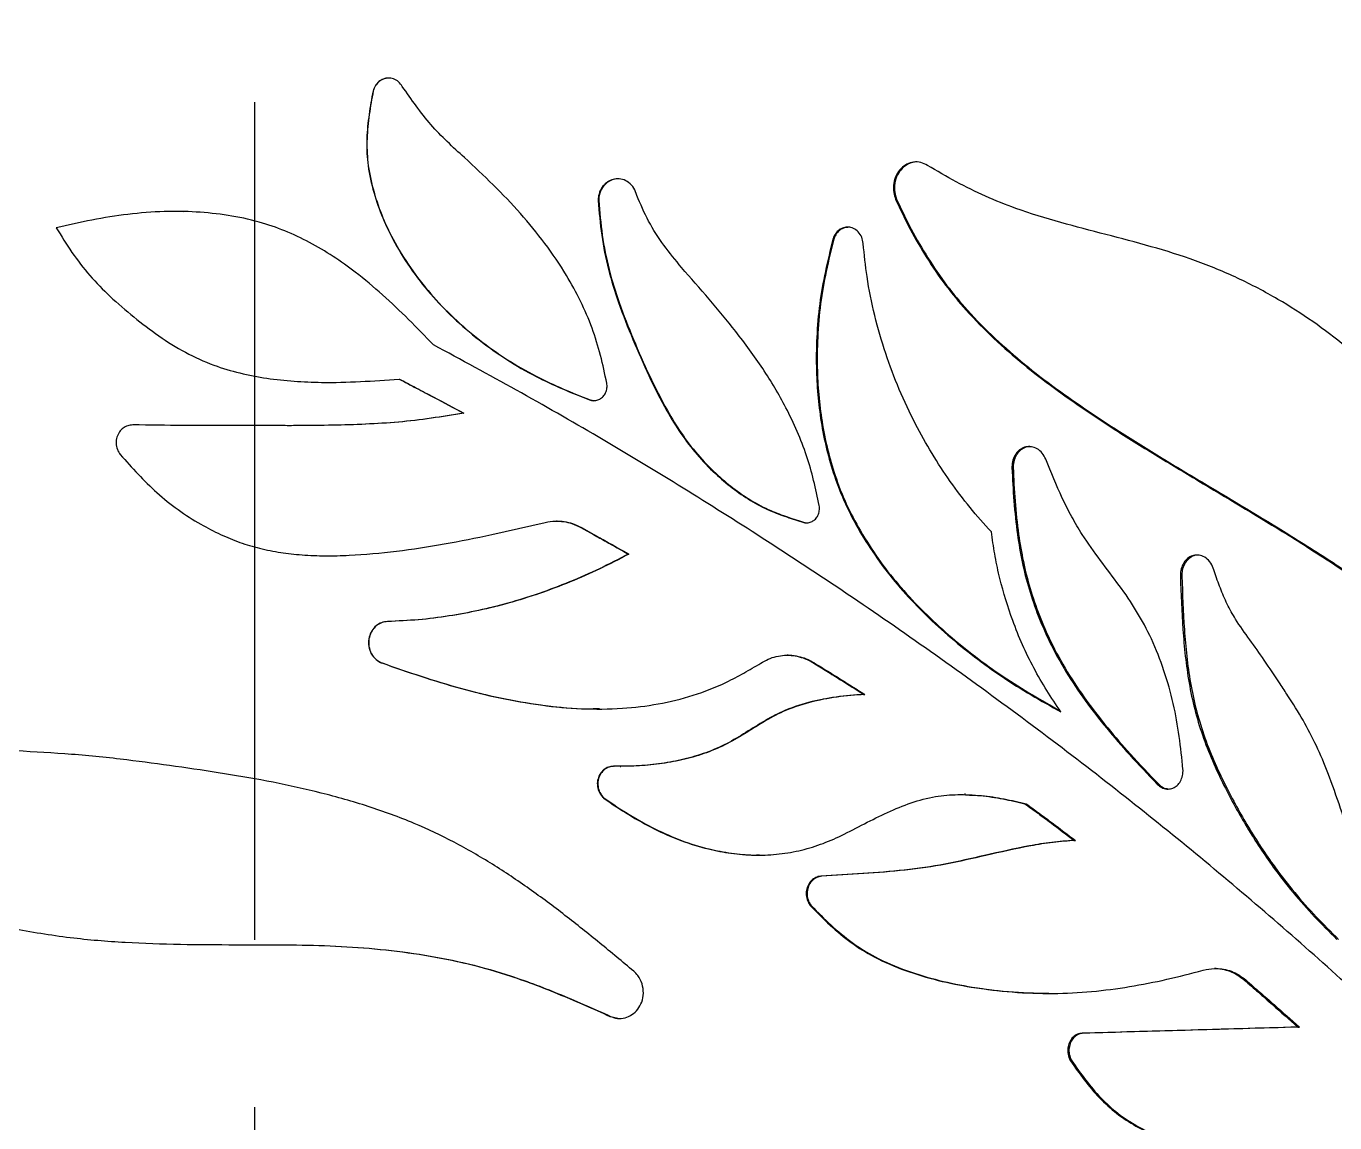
# Model space of a CAD drawing. Header units: millimetres. Extents: x 8 to 867, y 8 to 585.
# Drawn here: x 113.89 to 133.74, y 236.97 to 253.6 of the extents above; entities that cross this region are included whole.
import ezdxf

# ---------------------------------------------------------------- set-up
doc = ezdxf.new("R2010")
doc.units = ezdxf.units.MM
doc.linetypes.add('CENTERX2', pattern=[20.32, 12.7, -2.54, 2.54, -2.54])
doc.layers.add('CENTERLINE', color=4, linetype='CENTERX2')
doc.layers.add('OUTLINE', color=7, linetype='Continuous', lineweight=25)

msp = doc.modelspace()

# ---------------------------------------------------------------- linework, layer by layer
at = {"layer": 'CENTERLINE'}
msp.add_line((117.35918, 158.46862), (117.35918, 432.05254), dxfattribs=at)
at = {"layer": 'OUTLINE'}
for p, q in [((119.15037, 252.62169), (119.15321, 252.62169)), ((122.56367, 250.95767), (122.57192, 250.95767)), ((127.07405, 250.97561), (127.08947, 250.97561)), ((116.27868, 250.78594), (115.98402, 250.78992)), ((126.12415, 250.36935), (126.13806, 250.36935)), ((122.43375, 247.93415), (122.44179, 247.93415)), ((122.44179, 247.93415), (122.50302, 247.92335)), ((120.5216, 247.73442), (120.5266, 247.73442)), ((116.15063, 247.54844), (115.5054, 247.55573)), ((117.8465, 247.54393), (117.84742, 247.54393)), ((128.83953, 246.90775), (128.85769, 246.90775)), ((120.95072, 245.89283), (121.76027, 246.07744)), ((121.93974, 246.09737), (121.93149, 246.09737)), ((122.30367, 245.99946), (122.49438, 245.89283)), ((122.31149, 245.99946), (122.49655, 245.89615)), ((125.68433, 246.07478), (125.69749, 246.07478)), ((125.69749, 246.07478), (125.74957, 246.07228)), ((128.53169, 245.89283), (128.52654, 245.93229)), ((118.42752, 245.5711), (118.46018, 245.57179)), ((123.02114, 245.59643), (123.03008, 245.59643)), ((119.28495, 243.94581), (119.28798, 243.94581)), ((125.44629, 244.0631), (125.43134, 244.0631)), ((126.59239, 243.46893), (126.6069, 243.46893)), ((122.7978, 242.379), (122.80633, 242.379)), ((122.8993, 242.37852), (122.90824, 242.37852)), ((128.13533, 241.95701), (128.1173, 241.95701)), ((122.6557, 241.89024), (122.664, 241.89024)), ((129.03653, 241.81098), (129.05482, 241.81098)), ((129.78248, 241.25487), (129.80191, 241.25487)), ((125.78476, 240.2632), (125.79791, 240.2632)), ((131.93344, 239.31346), (131.91059, 239.31346)), ((122.75136, 238.58751), (122.86265, 238.55773)), ((133.17301, 238.42533), (133.19761, 238.42533)), ((129.7259, 237.9143), (129.74511, 237.9143))]:
    msp.add_line(p, q, dxfattribs=at)
for points, knots in [([(119.59326, 252.68841), (119.57597, 252.71258), (119.54134, 252.761), (119.4642, 252.80501), (119.38207, 252.81852), (119.30447, 252.80317), (119.23716, 252.76366), (119.18091, 252.70239), (119.1609, 252.64952), (119.15037, 252.62169)], [0, 0, 0, 0, 0.15292233, 0.30634566, 0.446997, 0.57775158, 0.70897544, 0.84682284, 1, 1, 1, 1]), ([(119.38846, 252.81293), (119.38678, 252.81322), (119.36021, 252.81773), (119.30728, 252.80127), (119.24001, 252.76406), (119.1837, 252.70208), (119.16371, 252.64936), (119.15321, 252.62169)], [0, 0, 0, 0, 0.0157363, 0.24894689, 0.48298682, 0.72863477, 1, 1, 1, 1]), ([(122.69548, 248.18737), (122.66533, 248.32845), (122.60508, 248.61036), (122.47917, 249.02955), (122.30131, 249.43391), (122.06567, 249.86635), (121.76285, 250.31304), (121.38769, 250.76929), (120.97591, 251.19935), (120.59705, 251.55391), (120.27294, 251.84801), (120.02224, 252.10517), (119.80088, 252.39069), (119.66249, 252.58914), (119.59326, 252.68841)], [0, 0, 0, 0, 0.07764775, 0.15516517, 0.23511403, 0.31509707, 0.42032201, 0.52561191, 0.63351119, 0.74145911, 0.80558599, 0.86963746, 0.93478733, 1, 1, 1, 1]), ([(119.15037, 252.62169), (119.12895, 252.50168), (119.08612, 252.26166), (119.04823, 251.8981), (119.06062, 251.51723), (119.1407, 251.12905), (119.27175, 250.7392), (119.45895, 250.33822), (119.70619, 249.93396), (120.01652, 249.53598), (120.3682, 249.16948), (120.75612, 248.8369), (121.17577, 248.54058), (121.59974, 248.29398), (122.02299, 248.09828), (122.2968, 247.98888), (122.43375, 247.93415)], [0, 0, 0, 0, 0.05830311, 0.11660233, 0.17450685, 0.23978508, 0.30539248, 0.37083083, 0.45102618, 0.53151589, 0.61181005, 0.69373596, 0.7758556, 0.85780195, 0.92887248, 1, 1, 1, 1]), ([(119.15321, 252.62169), (119.13176, 252.50168), (119.08887, 252.26166), (119.05091, 251.8981), (119.06331, 251.51742), (119.14339, 251.12967), (119.27432, 250.74045), (119.46136, 250.33997), (119.70845, 249.93609), (120.01867, 249.5384), (120.3702, 249.17212), (120.75796, 248.83968), (121.17745, 248.54343), (121.60226, 248.29613), (122.02763, 248.09941), (122.3037, 247.98925), (122.44179, 247.93415)], [0, 0, 0, 0, 0.05826899, 0.11653303, 0.17440253, 0.23954016, 0.30500619, 0.37030368, 0.45040159, 0.53079208, 0.61098886, 0.69283562, 0.77487532, 0.85674371, 0.92834283, 1, 1, 1, 1]), ([(127.55855, 251.49007), (127.5256, 251.50772), (127.45958, 251.5431), (127.34784, 251.54662), (127.24272, 251.514), (127.15191, 251.44553), (127.08131, 251.34566), (127.04075, 251.21912), (127.03755, 251.08879), (127.06308, 251.00964), (127.07405, 250.97561)], [0, 0, 0, 0, 0.12050526, 0.24146579, 0.3574182, 0.47639709, 0.6027401, 0.74057708, 0.88846333, 1, 1, 1, 1]), ([(127.36085, 251.53971), (127.3268, 251.53161), (127.25709, 251.51502), (127.16707, 251.44459), (127.09634, 251.34507), (127.05597, 251.21817), (127.05304, 251.08817), (127.07855, 251.00935), (127.08947, 250.97561)], [0, 0, 0, 0, 0.150690476, 0.308455424, 0.475885392, 0.658260612, 0.853725576, 1, 1, 1, 1]), ([(136.37505, 245.89283), (136.21183, 246.11991), (135.88537, 246.57406), (135.37607, 247.23795), (134.87766, 247.82463), (134.38623, 248.32537), (133.90942, 248.74585), (133.4059, 249.12776), (132.85858, 249.47807), (132.26624, 249.78947), (131.62381, 250.05586), (130.95277, 250.26303), (130.2672, 250.44086), (129.57882, 250.62061), (128.96625, 250.80469), (128.43705, 251.01632), (127.991, 251.23647), (127.70267, 251.40555), (127.55855, 251.49007)], [0, 0, 0, 0, 0.07682106, 0.15364121, 0.23038188, 0.28993432, 0.34962953, 0.40930585, 0.46883248, 0.53437222, 0.59990512, 0.66680564, 0.73374199, 0.79958161, 0.8653855, 0.91021311, 0.95512201, 1, 1, 1, 1]), ([(123.15079, 251.03468), (123.13843, 251.07245), (123.11365, 251.14814), (123.03368, 251.23427), (122.93665, 251.28261), (122.83726, 251.29142), (122.74525, 251.26638), (122.66537, 251.21228), (122.6031, 251.13182), (122.56936, 251.04237), (122.5653, 250.98195), (122.56367, 250.95767)], [0, 0, 0, 0, 0.12992556, 0.26037358, 0.37736262, 0.4847372, 0.58702383, 0.69063611, 0.80079924, 0.91996664, 1, 1, 1, 1]), ([(122.84297, 251.28509), (122.81339, 251.27931), (122.75307, 251.26752), (122.67382, 251.21185), (122.61135, 251.13186), (122.57761, 251.04224), (122.57355, 250.98188), (122.57192, 250.95767)], [0, 0, 0, 0, 0.194791, 0.39720893, 0.61221235, 0.84446043, 1, 1, 1, 1]), ([(122.56367, 250.95767), (122.57852, 250.78223), (122.60827, 250.43101), (122.71181, 249.91181), (122.87622, 249.38438), (123.08758, 248.84915), (123.32775, 248.3004), (123.56801, 247.8233), (123.81225, 247.42277), (124.05775, 247.10227), (124.3214, 246.82708), (124.59474, 246.59592), (124.87044, 246.40512), (125.14943, 246.25939), (125.42409, 246.15708), (125.59756, 246.10222), (125.68433, 246.07478)], [0, 0, 0, 0, 0.08551864, 0.17120481, 0.25664391, 0.35374744, 0.45088614, 0.54791714, 0.61339607, 0.67902618, 0.74441978, 0.79933633, 0.85436441, 0.90913695, 0.95454783, 1, 1, 1, 1]), ([(122.57192, 250.95767), (122.58681, 250.78223), (122.6166, 250.43099), (122.7203, 249.9118), (122.88486, 249.38469), (123.09632, 248.85009), (123.33645, 248.30223), (123.57674, 247.82542), (123.82118, 247.42462), (124.06732, 247.10345), (124.33166, 246.82776), (124.60571, 246.59627), (124.88206, 246.40526), (125.16165, 246.25943), (125.43682, 246.15708), (125.61057, 246.10222), (125.69749, 246.07478)], [0, 0, 0, 0, 0.085477471, 0.171122364, 0.256520274, 0.353438663, 0.450392727, 0.547239517, 0.612834114, 0.678579344, 0.74408747, 0.799085064, 0.854194445, 0.909048216, 0.954503539, 1, 1, 1, 1]), ([(125.91694, 246.33357), (125.88992, 246.46054), (125.83591, 246.71434), (125.7301, 247.09229), (125.5854, 247.45961), (125.42163, 247.80231), (125.24543, 248.11894), (124.99873, 248.50968), (124.66684, 248.95995), (124.24971, 249.46623), (123.87105, 249.88862), (123.55494, 250.27513), (123.31919, 250.63756), (123.20681, 250.90257), (123.15079, 251.03468)], [0, 0, 0, 0, 0.0702465, 0.14040923, 0.21209806, 0.28381441, 0.34629706, 0.4087858, 0.53497971, 0.65060324, 0.76625406, 0.84421809, 0.92234413, 1, 1, 1, 1]), ([(127.07405, 250.97561), (127.14597, 250.82393), (127.29004, 250.52012), (127.54336, 250.08541), (127.82563, 249.67164), (128.16487, 249.26071), (128.56273, 248.86103), (129.01155, 248.46968), (129.48086, 248.10819), (129.96281, 247.77075), (130.50195, 247.41783), (131.09523, 247.04879), (131.95875, 246.53535), (132.59383, 246.14997), (133.01758, 245.89283)], [0, 0, 0, 0, 0.06075572, 0.1216965, 0.18255254, 0.24319214, 0.31676035, 0.39050003, 0.46445987, 0.53849313, 0.61230799, 0.70910931, 0.8059038, 1, 1, 1, 1]), ([(127.08947, 250.97561), (127.16148, 250.82398), (127.30572, 250.52026), (127.55932, 250.08572), (127.84185, 249.67214), (128.1814, 249.26137), (128.57963, 248.86183), (129.02888, 248.47061), (129.49861, 248.10926), (129.98096, 247.77198), (130.52043, 247.41931), (131.11396, 247.05062), (131.97773, 246.53775), (132.61307, 246.15292), (133.03699, 245.89615)], [0, 0, 0, 0, 0.06074755, 0.12167979, 0.18252781, 0.24315895, 0.31674948, 0.39051155, 0.46449373, 0.53854901, 0.61238641, 0.70916791, 0.80594294, 1, 1, 1, 1]), ([(120.06692, 248.76855), (119.94159, 248.89802), (119.69091, 249.15694), (119.29988, 249.53018), (118.91901, 249.85139), (118.54727, 250.11571), (118.19082, 250.32652), (117.81648, 250.5032), (117.40304, 250.64516), (116.95191, 250.7403), (116.46984, 250.79057), (115.96204, 250.79737), (115.43298, 250.75495), (114.88648, 250.66711), (114.52711, 250.58577), (114.34746, 250.5451)], [0, 0, 0, 0, 0.084649705, 0.169301356, 0.253820717, 0.318423739, 0.383307387, 0.448052946, 0.512467414, 0.588111993, 0.664015473, 0.739784214, 0.826399621, 0.913216137, 1, 1, 1, 1]), ([(114.34746, 250.5451), (114.42445, 250.41928), (114.57854, 250.16744), (114.84905, 249.81633), (115.16649, 249.49221), (115.51929, 249.19003), (115.89638, 248.89985), (116.29981, 248.64808), (116.71387, 248.45925), (117.1308, 248.33618), (117.53916, 248.25782), (117.95298, 248.21375), (118.42673, 248.1943), (118.95855, 248.20814), (119.3502, 248.23704), (119.54609, 248.2515)], [0, 0, 0, 0, 0.07300132, 0.14611476, 0.21894939, 0.29730638, 0.37600827, 0.45428299, 0.53205424, 0.60018114, 0.66860338, 0.73720302, 0.80557295, 0.90275827, 1, 1, 1, 1]), ([(126.58402, 250.3056), (126.57852, 250.33833), (126.5675, 250.40394), (126.51243, 250.48518), (126.43989, 250.53834), (126.36042, 250.55802), (126.28454, 250.54849), (126.21692, 250.51377), (126.16133, 250.45704), (126.13492, 250.40401), (126.12536, 250.37324), (126.12415, 250.36935)], [0, 0, 0, 0, 0.14093322, 0.28253645, 0.41220727, 0.52917178, 0.63920109, 0.74779203, 0.86102317, 0.9823955, 1, 1, 1, 1]), ([(126.3614, 250.55188), (126.34058, 250.55075), (126.29523, 250.54828), (126.23109, 250.51339), (126.17531, 250.45723), (126.14884, 250.404), (126.13927, 250.37323), (126.13806, 250.36935)], [0, 0, 0, 0, 0.203764312, 0.443719136, 0.693697668, 0.961334902, 1, 1, 1, 1]), ([(126.12415, 250.36935), (126.0843, 250.20791), (126.00464, 249.88521), (125.91509, 249.39026), (125.8732, 248.88499), (125.86882, 248.40699), (125.89553, 247.96209), (125.94964, 247.54892), (126.03569, 247.13763), (126.16128, 246.71921), (126.32999, 246.29921), (126.48156, 246.02879), (126.55777, 245.89283)], [0, 0, 0, 0, 0.10825492, 0.21640024, 0.32672827, 0.43707468, 0.52633975, 0.61559147, 0.70702214, 0.79843186, 0.8986519, 1, 1, 1, 1]), ([(126.13806, 250.36935), (126.09815, 250.20793), (126.01836, 249.88526), (125.92866, 249.39032), (125.8867, 248.88504), (125.8823, 248.40719), (125.90901, 247.96261), (125.96308, 247.54993), (126.04905, 247.13913), (126.17449, 246.72128), (126.34295, 246.3019), (126.49425, 246.0319), (126.57033, 245.89615)], [0, 0, 0, 0, 0.10833568, 0.2165617, 0.32697833, 0.43741319, 0.52663732, 0.61584944, 0.70723792, 0.79860696, 0.89874011, 1, 1, 1, 1]), ([(128.52654, 245.93229), (128.41688, 246.05447), (128.19755, 246.29884), (127.8981, 246.69856), (127.62197, 247.12057), (127.36153, 247.58585), (127.12428, 248.09125), (126.91567, 248.64183), (126.75138, 249.2136), (126.63749, 249.7715), (126.60078, 250.13819), (126.58402, 250.3056)], [0, 0, 0, 0, 0.102349383, 0.204704829, 0.309242498, 0.413783468, 0.532935844, 0.65208204, 0.7745931, 0.89709155, 1, 1, 1, 1]), ([(124.97163, 245.89283), (124.57475, 246.14465), (123.781, 246.64829), (122.56382, 247.37853), (121.32709, 248.08772), (120.48698, 248.54161), (120.06692, 248.76855)], [0, 0, 0, 0, 0.24941936, 0.49883455, 0.74941621, 1, 1, 1, 1]), ([(119.54609, 248.2515), (119.63337, 248.20526), (119.80792, 248.11276), (120.13316, 247.94039), (120.37097, 247.81429), (120.5216, 247.73442)], [0, 0, 0, 0, 0.26824676, 0.5364933, 1, 1, 1, 1]), ([(119.54955, 248.2515), (119.63686, 248.20531), (119.81148, 248.11293), (120.13723, 247.94056), (120.37552, 247.81441), (120.5266, 247.73442)], [0, 0, 0, 0, 0.26791538, 0.53583115, 1, 1, 1, 1]), ([(122.43375, 247.93415), (122.45465, 247.92888), (122.49645, 247.91835), (122.5608, 247.93041), (122.61766, 247.96206), (122.66338, 248.01233), (122.69321, 248.07848), (122.7011, 248.13989), (122.69677, 248.1765), (122.69548, 248.18737)], [0, 0, 0, 0, 0.146286071, 0.292685032, 0.437517552, 0.587761804, 0.750212787, 0.925777224, 1, 1, 1, 1]), ([(120.5216, 247.73442), (120.35785, 247.70725), (120.03043, 247.65293), (119.53484, 247.59363), (119.03608, 247.56407), (118.53644, 247.5488), (118.11973, 247.54382), (117.78641, 247.5439), (117.45307, 247.54457), (116.94819, 247.54594), (116.27183, 247.54516), (115.76283, 247.55221), (115.50833, 247.55573)], [0, 0, 0, 0, 0.09948639, 0.19892909, 0.29840664, 0.39790178, 0.49729404, 0.54698701, 0.59667985, 0.69606753, 0.84803629, 1, 1, 1, 1]), ([(120.5266, 247.73442), (120.36285, 247.70731), (120.03542, 247.65309), (119.53984, 247.5936), (119.04104, 247.56484), (118.70638, 247.55248), (118.53803, 247.55037), (118.53645, 247.55035)], [0, 0, 0, 0, 0.24943669, 0.49876561, 0.74818206, 0.99764194, 1, 1, 1, 1]), ([(115.50833, 247.55573), (115.48185, 247.55356), (115.4289, 247.54921), (115.35733, 247.5094), (115.30005, 247.44918), (115.26201, 247.36933), (115.25001, 247.27661), (115.26663, 247.18251), (115.30078, 247.13037), (115.31702, 247.10558)], [0, 0, 0, 0, 0.13075158, 0.26140494, 0.39536137, 0.53796879, 0.69220147, 0.85366072, 1, 1, 1, 1]), ([(115.31702, 247.10558), (115.40625, 247.0061), (115.58462, 246.80724), (115.87046, 246.52084), (116.18895, 246.26556), (116.5138, 246.05415), (116.73769, 245.94298), (116.83871, 245.89283)], [0, 0, 0, 0, 0.20459781, 0.40900547, 0.61840554, 0.82783822, 1, 1, 1, 1]), ([(129.35053, 247.03469), (129.33526, 247.06691), (129.30464, 247.13154), (129.2253, 247.19799), (129.13652, 247.23045), (129.04903, 247.22634), (128.97037, 247.19252), (128.90454, 247.13181), (128.8568, 247.04713), (128.83958, 246.96772), (128.83954, 246.92007), (128.83953, 246.90775)], [0, 0, 0, 0, 0.12950512, 0.259708369, 0.378491234, 0.488610459, 0.596048029, 0.707203369, 0.826136912, 0.955069378, 1, 1, 1, 1]), ([(129.13568, 247.22417), (129.11291, 247.22477), (129.06242, 247.22611), (128.98867, 247.19191), (128.92269, 247.13185), (128.87489, 247.04684), (128.85773, 246.96752), (128.8577, 246.91997), (128.85769, 246.90775)], [0, 0, 0, 0, 0.147497943, 0.327002184, 0.512634097, 0.711012836, 0.925770813, 1, 1, 1, 1]), ([(128.83953, 246.90775), (128.84701, 246.73831), (128.862, 246.39915), (128.9012, 246.0617), (128.92081, 245.89283)], [0, 0, 0, 0, 0.49958877, 1, 1, 1, 1]), ([(128.85769, 246.90775), (128.86516, 246.73887), (128.88012, 246.40082), (128.9191, 246.06446), (128.93861, 245.89615)], [0, 0, 0, 0, 0.49959352, 1, 1, 1, 1]), ([(129.90525, 245.89283), (129.85093, 245.98249), (129.74228, 246.16182), (129.55191, 246.54081), (129.43127, 246.83668), (129.35053, 247.03469)], [0, 0, 0, 0, 0.2485393, 0.49709879, 1, 1, 1, 1]), ([(125.68433, 246.07478), (125.70558, 246.07218), (125.74811, 246.06698), (125.80972, 246.08751), (125.86168, 246.12692), (125.90021, 246.18379), (125.92268, 246.25537), (125.9189, 246.30689), (125.91694, 246.33357)], [0, 0, 0, 0, 0.157000658, 0.314131558, 0.469587328, 0.632782735, 0.809858124, 1, 1, 1, 1]), ([(121.76027, 246.07744), (121.81224, 246.08646), (121.90537, 246.10263), (122.04296, 246.09212), (122.17485, 246.06231), (122.25866, 246.02142), (122.30367, 245.99946)], [0, 0, 0, 0, 0.28154328, 0.50446833, 0.73381939, 1, 1, 1, 1]), ([(121.92128, 246.09693), (121.92205, 246.09703), (121.96422, 246.1024), (122.05041, 246.0904), (122.18245, 246.06283), (122.26643, 246.02159), (122.31149, 245.99946)], [0, 0, 0, 0, 0.005747117, 0.314560767, 0.632267912, 1, 1, 1, 1]), ([(117.34956, 225.12804), (117.15937, 225.34379), (116.61439, 225.962), (115.67607, 226.9442), (114.45109, 228.17257), (113.10447, 229.45621), (111.65131, 230.80487), (110.1987, 232.13715), (108.76497, 233.46909), (107.35283, 234.80045), (105.94994, 236.11412), (104.56009, 237.40811), (103.28775, 238.57779), (102.13277, 239.6287), (101.0955, 240.56987), (100.07282, 241.49472), (99.06092, 242.40813), (98.06179, 243.30896), (97.07834, 244.19482), (96.11655, 245.06073), (95.49788, 245.61774), (95.18865, 245.89615)], [0, 0, 0, 0, 0.02647876, 0.07587288, 0.12521196, 0.18670983, 0.24824759, 0.30978944, 0.37129328, 0.43281491, 0.49437841, 0.55593429, 0.61744575, 0.66481135, 0.71220126, 0.75958892, 0.80695155, 0.85519982, 0.90348023, 0.95175676, 1, 1, 1, 1]), ([(119.85188, 222.05664), (119.52866, 222.48467), (118.88188, 223.34119), (117.85001, 224.57734), (116.78094, 225.78039), (115.67687, 226.94818), (114.45127, 228.17598), (113.10607, 229.46103), (111.6538, 230.81063), (110.20229, 232.14405), (108.76966, 233.47711), (107.35861, 234.80956), (105.95676, 236.12423), (104.56793, 237.41919), (103.29761, 238.58874), (102.14566, 239.63854), (101.11232, 240.57761), (100.09349, 241.50046), (99.0854, 242.4119), (98.09, 243.31082), (97.1102, 244.19484), (96.15191, 245.059), (95.53544, 245.61495), (95.2273, 245.89283)], [0, 0, 0, 0, 0.04402205, 0.08809099, 0.13218406, 0.17626853, 0.22030357, 0.27519056, 0.33011299, 0.38503914, 0.43993129, 0.49483961, 0.54978535, 0.60472431, 0.65962345, 0.70176878, 0.74393564, 0.78610045, 0.82824314, 0.8711701, 0.91412552, 0.95707755, 1, 1, 1, 1]), ([(116.83871, 245.89283), (116.93488, 245.85144), (117.12723, 245.76866), (117.43294, 245.67896), (117.749, 245.61704), (118.08339, 245.58013), (118.43, 245.56733), (118.90869, 245.57921), (119.51096, 245.63539), (120.23304, 245.74434), (120.71126, 245.84328), (120.95072, 245.89283)], [0, 0, 0, 0, 0.07494413, 0.14988137, 0.22753456, 0.30521876, 0.39043018, 0.47566958, 0.64807347, 0.82377733, 1, 1, 1, 1]), ([(122.49438, 245.89283), (122.55838, 245.85695), (122.73425, 245.75837), (122.9096, 245.65939), (123.02114, 245.59643)], [0, 0, 0, 0, 0.36392588, 1, 1, 1, 1]), ([(122.49655, 245.89615), (122.56058, 245.86032), (122.73871, 245.76064), (122.91631, 245.66055), (123.03008, 245.59643)], [0, 0, 0, 0, 0.35945073, 1, 1, 1, 1]), ([(143.56305, 227.7222), (143.37341, 228.06743), (142.99407, 228.75801), (142.37874, 229.75694), (141.7246, 230.72944), (141.02799, 231.67306), (140.29317, 232.59433), (139.52734, 233.4886), (138.7331, 234.36024), (137.91497, 235.21539), (136.92987, 236.20538), (135.77191, 237.34047), (134.53176, 238.51802), (133.35866, 239.58085), (132.26183, 240.52911), (131.1346, 241.46062), (129.97011, 242.37915), (128.76892, 243.28462), (127.53128, 244.17618), (126.2679, 245.04875), (125.40362, 245.61153), (124.97163, 245.89283)], [0, 0, 0, 0, 0.0467904, 0.09359574, 0.14038341, 0.18770679, 0.2350447, 0.28237241, 0.32911649, 0.37586934, 0.42261527, 0.49310929, 0.56360318, 0.61764158, 0.67170757, 0.72577071, 0.77980524, 0.83483838, 0.88990705, 0.94497192, 1, 1, 1, 1]), ([(126.55777, 245.89283), (126.64731, 245.75209), (126.8264, 245.47056), (127.14338, 245.07903), (127.48933, 244.70982), (127.86699, 244.3615), (128.26802, 244.03697), (128.69018, 243.73255), (129.12975, 243.45615), (129.4305, 243.2881), (129.58091, 243.20405)], [0, 0, 0, 0, 0.11976915, 0.23957676, 0.36303745, 0.48652567, 0.61392534, 0.74134288, 0.87063908, 1, 1, 1, 1]), ([(126.57033, 245.89615), (126.65985, 245.7554), (126.83894, 245.47387), (127.15594, 245.08234), (127.50193, 244.71314), (127.8801, 244.36445), (128.28216, 244.03923), (128.70595, 243.73397), (129.13707, 243.46293), (129.42868, 243.30011), (129.56939, 243.22155)], [0, 0, 0, 0, 0.12061525, 0.24126919, 0.36560544, 0.48996959, 0.61871843, 0.74748494, 0.87815912, 1, 1, 1, 1]), ([(129.58091, 243.20405), (129.50821, 243.31147), (129.3625, 243.52675), (129.16755, 243.86689), (128.99492, 244.22109), (128.81309, 244.67102), (128.67626, 245.11912), (128.58114, 245.55761), (128.54818, 245.78108), (128.53169, 245.89283)], [0, 0, 0, 0, 0.134803605, 0.270167008, 0.405003799, 0.54058422, 0.768583139, 0.884283275, 1, 1, 1, 1]), ([(128.92081, 245.89283), (128.94316, 245.75426), (128.98786, 245.47715), (129.09389, 245.06512), (129.23265, 244.65958), (129.41821, 244.23517), (129.65613, 243.80358), (129.94897, 243.36716), (130.27261, 242.95153), (130.64019, 242.53084), (130.90178, 242.25543), (131.04305, 242.10669)], [0, 0, 0, 0, 0.09380666, 0.18759311, 0.28410517, 0.38061785, 0.498313, 0.61606453, 0.73699846, 0.85796631, 1, 1, 1, 1]), ([(128.93861, 245.89615), (128.96089, 245.75769), (129.00545, 245.48079), (129.11123, 245.06908), (129.24972, 244.66382), (129.43487, 244.23993), (129.67217, 243.80903), (129.96418, 243.37347), (130.28702, 242.95872), (130.65644, 242.53563), (130.92054, 242.25801), (131.06449, 242.10669)], [0, 0, 0, 0, 0.09361768, 0.18721385, 0.28353034, 0.37984766, 0.49713529, 0.61447819, 0.73499665, 0.85554887, 1, 1, 1, 1]), ([(131.43272, 242.33094), (131.4155, 242.49836), (131.3811, 242.83294), (131.29381, 243.33637), (131.15086, 243.83133), (130.96732, 244.30236), (130.73657, 244.73373), (130.47, 245.12606), (130.17556, 245.4973), (129.99532, 245.76104), (129.90525, 245.89283)], [0, 0, 0, 0, 0.12670146, 0.25320941, 0.38384922, 0.51446734, 0.63494984, 0.75557256, 0.87786318, 1, 1, 1, 1]), ([(133.01758, 245.89283), (133.2747, 245.72999), (133.78916, 245.40418), (134.54979, 244.8845), (135.1743, 244.42547), (135.66631, 244.02739), (136.02666, 243.71204), (136.37598, 243.37834), (136.71428, 243.02382), (137.0313, 242.63954), (137.23071, 242.36945), (137.33044, 242.23436)], [0, 0, 0, 0, 0.15942224, 0.31898872, 0.48707346, 0.57136059, 0.65564106, 0.74125915, 0.82686285, 0.91340496, 1, 1, 1, 1]), ([(133.03699, 245.89615), (133.29424, 245.73355), (133.80896, 245.4082), (134.57087, 244.88874), (135.19701, 244.42957), (135.69095, 244.0309), (136.05273, 243.71506), (136.40344, 243.38078), (136.7431, 243.02561), (137.06142, 242.64051), (137.26162, 242.36977), (137.36175, 242.23436)], [0, 0, 0, 0, 0.15908493, 0.31831341, 0.48656442, 0.57093435, 0.65529774, 0.74099986, 0.82668787, 0.91331734, 1, 1, 1, 1]), ([(123.02114, 245.59643), (122.8758, 245.52065), (122.58469, 245.36888), (122.13247, 245.17044), (121.66906, 244.99545), (121.20778, 244.85185), (120.7507, 244.7379), (120.29775, 244.65344), (119.83719, 244.59475), (119.52594, 244.58109), (119.37032, 244.57427)], [0, 0, 0, 0, 0.129513632, 0.259400687, 0.388924346, 0.518902339, 0.638215544, 0.757520977, 0.878763792, 1, 1, 1, 1]), ([(123.03008, 245.59643), (122.88469, 245.52074), (122.59349, 245.36915), (122.14118, 245.17094), (121.67772, 244.9961), (121.21599, 244.85245), (120.75802, 244.73832), (120.30371, 244.65364), (119.84176, 244.59479), (119.52958, 244.58111), (119.37349, 244.57427)], [0, 0, 0, 0, 0.129327391, 0.259025706, 0.388363017, 0.518150928, 0.637650968, 0.757142606, 0.878574685, 1, 1, 1, 1]), ([(131.9083, 245.3282), (131.89776, 245.36484), (131.87665, 245.43823), (131.80751, 245.52419), (131.7228, 245.57519), (131.63499, 245.58814), (131.55353, 245.56771), (131.483, 245.51871), (131.42825, 245.44398), (131.39657, 245.3549), (131.39439, 245.29198), (131.3934, 245.26355)], [0, 0, 0, 0, 0.1271509, 0.25472331, 0.37090603, 0.47773978, 0.57915353, 0.68104283, 0.78864296, 0.90449877, 1, 1, 1, 1]), ([(131.66825, 245.58088), (131.66442, 245.58153), (131.63367, 245.58674), (131.57598, 245.56583), (131.50534, 245.5193), (131.45041, 245.44376), (131.41871, 245.35485), (131.41653, 245.29194), (131.41554, 245.26355)], [0, 0, 0, 0, 0.02693245, 0.21622468, 0.40634493, 0.60692186, 0.82260831, 1, 1, 1, 1]), ([(134.21464, 240.05936), (134.18903, 240.25082), (134.13786, 240.63349), (134.00108, 241.19521), (133.82359, 241.74064), (133.65018, 242.24177), (133.46223, 242.69015), (133.25726, 243.07954), (133.06495, 243.38773), (132.86489, 243.68876), (132.67576, 243.97567), (132.44608, 244.29872), (132.24687, 244.57185), (132.09949, 244.83585), (131.99721, 245.07893), (131.93794, 245.24511), (131.9083, 245.3282)], [0, 0, 0, 0, 0.0981104, 0.19608239, 0.293773, 0.39145592, 0.4675131, 0.54357258, 0.61929505, 0.65713916, 0.73282455, 0.79892293, 0.8649958, 0.90985243, 0.95492597, 1, 1, 1, 1]), ([(131.3934, 245.26355), (131.40285, 244.99333), (131.41705, 244.58738), (131.46456, 244.0468), (131.52057, 243.64238), (131.6051, 243.24289), (131.72314, 242.84844), (131.87474, 242.46314), (132.09621, 241.99151), (132.39791, 241.44681), (132.75246, 240.9057), (133.1001, 240.45876), (133.42489, 240.09449), (133.65251, 239.86793), (133.76629, 239.75467)], [0, 0, 0, 0, 0.128941824, 0.193706844, 0.258448894, 0.323237127, 0.38801083, 0.454743363, 0.521503492, 0.638798301, 0.756094049, 0.837317332, 0.918680122, 1, 1, 1, 1]), ([(131.41554, 245.26355), (131.42498, 244.99374), (131.43916, 244.5884), (131.48655, 244.04865), (131.54243, 243.64484), (131.62674, 243.24593), (131.74445, 242.85204), (131.8957, 242.46726), (132.11722, 241.9955), (132.41947, 241.45007), (132.775, 240.90781), (133.12367, 240.45999), (133.44943, 240.09504), (133.67775, 239.86811), (133.79188, 239.75467)], [0, 0, 0, 0, 0.1287026, 0.19334701, 0.25796839, 0.32263587, 0.38728761, 0.45389623, 0.52053235, 0.63805636, 0.75558145, 0.83697525, 0.9185092, 1, 1, 1, 1]), ([(119.37032, 244.57427), (119.33889, 244.57027), (119.27605, 244.56228), (119.19295, 244.51101), (119.12746, 244.43581), (119.08579, 244.33767), (119.07613, 244.22465), (119.10437, 244.11042), (119.16892, 244.01348), (119.23786, 243.96463), (119.2782, 243.94851), (119.28495, 243.94581)], [0, 0, 0, 0, 0.10871227, 0.21730464, 0.32947839, 0.45041663, 0.5805927, 0.71582253, 0.8498043, 0.97487318, 1, 1, 1, 1]), ([(119.37349, 244.57427), (119.34197, 244.57026), (119.27895, 244.56225), (119.19564, 244.51086), (119.13004, 244.43551), (119.08841, 244.33726), (119.07888, 244.22428), (119.10723, 244.11021), (119.17183, 244.01345), (119.24079, 243.96465), (119.28118, 243.94852), (119.28798, 243.94581)], [0, 0, 0, 0, 0.10894154, 0.21776537, 0.33009609, 0.45105353, 0.58107663, 0.71602706, 0.84973357, 0.97469366, 1, 1, 1, 1]), ([(123.10435, 239.27117), (122.93286, 239.41443), (122.58916, 239.70155), (122.0636, 240.12189), (121.52347, 240.52444), (120.96487, 240.89886), (120.38446, 241.2356), (119.75648, 241.53263), (119.08027, 241.7781), (118.36347, 241.98105), (117.63396, 242.14141), (116.89697, 242.27085), (116.15702, 242.37728), (115.38574, 242.48464), (114.57995, 242.56691), (113.74002, 242.61174), (112.90279, 242.65614), (112.06498, 242.72365), (111.23362, 242.85912), (110.41482, 243.06186), (109.61412, 243.31239), (108.86959, 243.58357), (108.17564, 243.85841), (107.74435, 244.03678), (107.5287, 244.12597)], [0, 0, 0, 0, 0.040024548, 0.08021892, 0.120401387, 0.160451403, 0.20033968, 0.240159442, 0.284330085, 0.328572503, 0.372969246, 0.417486611, 0.462007851, 0.506364808, 0.556587627, 0.606870093, 0.657159634, 0.70739204, 0.758567306, 0.80987973, 0.861287093, 0.912592116, 0.956294964, 1, 1, 1, 1]), ([(119.28495, 243.94581), (119.48125, 243.87739), (119.87388, 243.74053), (120.46965, 243.55882), (121.07506, 243.40891), (121.68992, 243.30101), (122.31114, 243.2425), (122.90939, 243.24614), (123.47739, 243.31494), (124.00849, 243.44391), (124.43984, 243.61311), (124.77402, 243.79192), (124.94481, 243.89227), (125.03023, 243.94246)], [0, 0, 0, 0, 0.10325293, 0.20652552, 0.30967547, 0.41379434, 0.51805217, 0.62197094, 0.71419865, 0.80670574, 0.89873732, 0.94935617, 1, 1, 1, 1]), ([(119.28798, 243.94581), (119.48497, 243.87724), (119.87899, 243.74009), (120.47685, 243.55835), (121.08443, 243.40746), (121.70129, 243.30292), (122.20406, 243.2462), (122.49809, 243.25327), (122.58432, 243.25534)], [0, 0, 0, 0, 0.18394433, 0.36792306, 0.55168333, 0.73717655, 0.92291858, 1, 1, 1, 1]), ([(125.03023, 243.94246), (125.06737, 243.9641), (125.14165, 244.00738), (125.26459, 244.04728), (125.39205, 244.06574), (125.52027, 244.06149), (125.6449, 244.03442), (125.74523, 243.99524), (125.80176, 243.96265), (125.82151, 243.95126)], [0, 0, 0, 0, 0.15417219, 0.30830271, 0.46267171, 0.6170382, 0.76795417, 0.91889902, 1, 1, 1, 1]), ([(125.40278, 244.06159), (125.40367, 244.06172), (125.44704, 244.06795), (125.53394, 244.05981), (125.65869, 244.03462), (125.75899, 243.9949), (125.81535, 243.96247), (125.83482, 243.95126)], [0, 0, 0, 0, 0.00601155, 0.29222381, 0.57216726, 0.85217055, 1, 1, 1, 1]), ([(125.82151, 243.95126), (125.89156, 243.90802), (126.03167, 243.82155), (126.28898, 243.66111), (126.47535, 243.54306), (126.59239, 243.46893)], [0, 0, 0, 0, 0.27114603, 0.54228954, 1, 1, 1, 1]), ([(125.83482, 243.95126), (125.9049, 243.90807), (126.04506, 243.82169), (126.30278, 243.66126), (126.48952, 243.54316), (126.6069, 243.46893)], [0, 0, 0, 0, 0.27083487, 0.54166711, 1, 1, 1, 1]), ([(107.16396, 243.44975), (107.35058, 243.26917), (107.72436, 242.90749), (108.32537, 242.40586), (108.95516, 241.93735), (109.61455, 241.5083), (110.33004, 241.10706), (111.10339, 240.73848), (111.93402, 240.40659), (112.79034, 240.13116), (113.66639, 239.91752), (114.53528, 239.77507), (115.39112, 239.70336), (116.22831, 239.6769), (117.06708, 239.6732), (117.85217, 239.67579), (118.58352, 239.65849), (119.25978, 239.60972), (119.93173, 239.52331), (120.59445, 239.39212), (121.28709, 239.19275), (122.002, 238.91666), (122.49594, 238.69724), (122.74298, 238.58751)], [0, 0, 0, 0, 0.04771817, 0.09557056, 0.14344759, 0.19126047, 0.2389453, 0.29241883, 0.34612769, 0.39986949, 0.45348755, 0.5068845, 0.55618861, 0.60556114, 0.65499693, 0.70438734, 0.74424562, 0.78424796, 0.82422491, 0.86408113, 0.90381659, 0.95189489, 1, 1, 1, 1]), ([(126.59239, 243.46893), (126.45206, 243.45845), (126.17121, 243.43748), (125.75512, 243.35582), (125.37887, 243.22946), (125.05598, 243.05223), (124.77061, 242.86842), (124.47547, 242.69519), (124.15678, 242.56417), (123.82327, 242.47041), (123.48305, 242.41134), (123.14051, 242.38023), (122.91205, 242.37941), (122.7978, 242.379)], [0, 0, 0, 0, 0.10678414, 0.21370345, 0.3199507, 0.40447142, 0.48926994, 0.57392789, 0.65959782, 0.74560909, 0.83144695, 0.91571219, 1, 1, 1, 1]), ([(126.6069, 243.46893), (126.46659, 243.45848), (126.18578, 243.43756), (125.76969, 243.35616), (125.39321, 243.2302), (125.06985, 243.05327), (124.78396, 242.86947), (124.48842, 242.69609), (124.16937, 242.56484), (123.83549, 242.47088), (123.49448, 242.41155), (123.1507, 242.38026), (122.92113, 242.37942), (122.80633, 242.379)], [0, 0, 0, 0, 0.10661962, 0.21337316, 0.31946071, 0.40396826, 0.48875586, 0.5734056, 0.65905666, 0.74504797, 0.83086598, 0.91542189, 1, 1, 1, 1]), ([(122.7978, 242.379), (122.77164, 242.37661), (122.71933, 242.37184), (122.6491, 242.33131), (122.59291, 242.27033), (122.55667, 242.18967), (122.5465, 242.09635), (122.56759, 242.00137), (122.6095, 241.93133), (122.6447, 241.90003), (122.6557, 241.89024)], [0, 0, 0, 0, 0.12016905, 0.24019515, 0.36463478, 0.49737803, 0.63855931, 0.78551252, 0.93294093, 1, 1, 1, 1]), ([(122.80633, 242.379), (122.78009, 242.3766), (122.72764, 242.37182), (122.65722, 242.33119), (122.60093, 242.27007), (122.56471, 242.18931), (122.55466, 242.096), (122.57586, 242.00115), (122.61781, 241.93125), (122.65299, 241.90001), (122.664, 241.89024)], [0, 0, 0, 0, 0.120437692, 0.240737159, 0.365375312, 0.498159153, 0.639208376, 0.785868897, 0.933006426, 1, 1, 1, 1]), ([(131.04305, 242.10669), (131.06468, 242.08822), (131.10799, 242.05123), (131.1873, 242.02982), (131.26437, 242.03824), (131.33251, 242.07444), (131.38731, 242.13429), (131.4243, 242.21536), (131.43444, 242.28478), (131.43297, 242.32418), (131.43272, 242.33094)], [0, 0, 0, 0, 0.13924141, 0.27881862, 0.41074281, 0.5390291, 0.67228119, 0.81380676, 0.96800969, 1, 1, 1, 1]), ([(122.6557, 241.89024), (122.77834, 241.8073), (123.02413, 241.64106), (123.41231, 241.42546), (123.81595, 241.24556), (124.20732, 241.12476), (124.57824, 241.05623), (124.92335, 241.0271), (125.26874, 241.03737), (125.60889, 241.09296), (125.93958, 241.189), (126.26953, 241.33294), (126.60079, 241.50923), (126.94976, 241.68288), (127.30715, 241.8316), (127.66564, 241.92768), (128.02061, 241.95736), (128.36309, 241.93987), (128.70281, 241.88917), (128.92545, 241.837), (129.03653, 241.81098)], [0, 0, 0, 0, 0.06376192, 0.127798841, 0.191600904, 0.255041, 0.305707793, 0.356489109, 0.40708567, 0.457963929, 0.509042846, 0.559965206, 0.618191252, 0.676603011, 0.73461168, 0.792285885, 0.843892599, 0.895823185, 0.948023305, 1, 1, 1, 1]), ([(128.13487, 241.94521), (128.21615, 241.94313), (128.41253, 241.93809), (128.72015, 241.88838), (128.94342, 241.83674), (129.05482, 241.81098)], [0, 0, 0, 0, 0.26136488, 0.63147363, 1, 1, 1, 1]), ([(131.06449, 242.10669), (131.08615, 242.08767), (131.12779, 242.0511), (131.17952, 242.04118), (131.20435, 242.03642)], [0, 0, 0, 0, 0.519980352, 1, 1, 1, 1]), ([(122.664, 241.89024), (122.78668, 241.8074), (123.03255, 241.64136), (123.42079, 241.42589), (123.82441, 241.24638), (124.21616, 241.12448), (124.58765, 241.05861), (124.84467, 241.02922), (124.98536, 241.03509), (125.01082, 241.03615)], [0, 0, 0, 0, 0.17322179, 0.34718667, 0.52051741, 0.69286996, 0.83098656, 0.96941575, 1, 1, 1, 1]), ([(129.03653, 241.81098), (129.10259, 241.76274), (129.23473, 241.66625), (129.48397, 241.48144), (129.6657, 241.3435), (129.78248, 241.25487)], [0, 0, 0, 0, 0.26330952, 0.52662095, 1, 1, 1, 1]), ([(129.05482, 241.81098), (129.12091, 241.76279), (129.25311, 241.66641), (129.50275, 241.4816), (129.68482, 241.34361), (129.80191, 241.25487)], [0, 0, 0, 0, 0.26303464, 0.52607051, 1, 1, 1, 1]), ([(129.78248, 241.25487), (129.66919, 241.24657), (129.44257, 241.22998), (128.98954, 241.15529), (128.45258, 241.03344), (127.82394, 240.88837), (127.20645, 240.79631), (126.57703, 240.75378), (126.15281, 240.72692), (125.9406, 240.71349)], [0, 0, 0, 0, 0.08959467, 0.17922615, 0.3600883, 0.51896, 0.67829955, 0.83907215, 1, 1, 1, 1]), ([(129.80191, 241.25487), (129.68844, 241.24657), (129.46145, 241.22998), (129.00767, 241.15528), (128.46982, 241.03342), (127.84017, 240.88835), (127.22174, 240.7963), (126.59138, 240.75378), (126.16654, 240.72692), (125.95401, 240.71349)], [0, 0, 0, 0, 0.08960359, 0.17924342, 0.36011767, 0.51898476, 0.6783187, 0.83908189, 1, 1, 1, 1]), ([(125.9406, 240.71349), (125.91478, 240.7087), (125.86316, 240.69912), (125.79698, 240.65152), (125.74695, 240.5844), (125.71853, 240.49924), (125.71785, 240.4046), (125.74287, 240.32219), (125.77318, 240.27951), (125.78476, 240.2632)], [0, 0, 0, 0, 0.13828346, 0.27639968, 0.41932982, 0.57089725, 0.73191825, 0.89755933, 1, 1, 1, 1]), ([(125.95401, 240.71349), (125.92812, 240.70869), (125.87638, 240.6991), (125.81003, 240.65141), (125.75993, 240.58417), (125.73154, 240.49895), (125.73095, 240.40437), (125.75604, 240.32208), (125.78633, 240.27948), (125.79791, 240.2632)], [0, 0, 0, 0, 0.13855347, 0.2769458, 0.42006205, 0.57161513, 0.73241817, 0.89773148, 1, 1, 1, 1]), ([(125.78476, 240.2632), (125.88258, 240.16418), (126.07828, 239.96608), (126.39633, 239.69834), (126.77832, 239.45942), (127.22466, 239.27349), (127.71896, 239.12522), (128.26094, 239.01772), (128.84402, 238.94856), (129.45454, 238.92634), (130.0488, 238.95688), (130.62371, 239.03304), (131.18859, 239.14376), (131.55572, 239.24005), (131.73912, 239.28815)], [0, 0, 0, 0, 0.06251421, 0.1250654, 0.18718957, 0.2666871, 0.346531, 0.42625657, 0.52496311, 0.62367395, 0.71756759, 0.81168043, 0.90592569, 1, 1, 1, 1]), ([(125.79791, 240.2632), (125.8958, 240.16426), (126.09163, 239.96632), (126.4098, 239.69878), (126.79217, 239.45982), (127.2392, 239.2738), (127.73455, 239.12521), (128.27774, 239.01827), (128.85883, 238.94636), (129.26887, 238.9392), (129.47193, 238.93565)], [0, 0, 0, 0, 0.10036405, 0.20078646, 0.30052528, 0.42841588, 0.55686317, 0.68512095, 0.84406854, 1, 1, 1, 1]), ([(117.40043, 239.67329), (117.5691, 239.6734), (117.96398, 239.67367), (118.58566, 239.65831), (119.26371, 239.60964), (119.93744, 239.52293), (120.60198, 239.3916), (121.29501, 239.19153), (122.01126, 238.91845), (122.50438, 238.69795), (122.75136, 238.58751)], [0, 0, 0, 0, 0.09143528, 0.21407208, 0.33715165, 0.46015324, 0.58278418, 0.70504345, 0.85227066, 1, 1, 1, 1]), ([(122.74298, 238.58751), (122.78024, 238.57461), (122.85478, 238.54879), (122.97356, 238.56038), (123.08118, 238.60875), (123.17, 238.69213), (123.23158, 238.80515), (123.25682, 238.94032), (123.23716, 239.08207), (123.18041, 239.1971), (123.12523, 239.25083), (123.10435, 239.27117)], [0, 0, 0, 0, 0.10639558, 0.21287404, 0.31785477, 0.42593439, 0.54089306, 0.66336187, 0.79222166, 0.92134541, 1, 1, 1, 1]), ([(131.73912, 239.28815), (131.79578, 239.30008), (131.89059, 239.32004), (132.02769, 239.30675), (132.14437, 239.27431), (132.25873, 239.21973), (132.32727, 239.16608), (132.36203, 239.13888)], [0, 0, 0, 0, 0.26320057, 0.44043551, 0.62279518, 0.80868669, 1, 1, 1, 1]), ([(131.93343, 239.31335), (131.97202, 239.31159), (132.05073, 239.30801), (132.16743, 239.27395), (132.28196, 239.21981), (132.35059, 239.16611), (132.3854, 239.13888)], [0, 0, 0, 0, 0.23897008, 0.48734737, 0.73999392, 1, 1, 1, 1]), ([(132.36203, 239.13888), (132.43352, 239.07668), (132.57649, 238.95228), (132.84738, 238.71466), (133.04543, 238.53869), (133.17301, 238.42533)], [0, 0, 0, 0, 0.26243468, 0.52487049, 1, 1, 1, 1]), ([(132.3854, 239.13888), (132.45693, 239.07674), (132.59998, 238.95246), (132.87128, 238.71484), (133.0697, 238.53881), (133.19761, 238.42533)], [0, 0, 0, 0, 0.26218462, 0.52437127, 1, 1, 1, 1]), ([(133.17301, 238.42533), (132.88765, 238.41695), (132.31693, 238.40018), (131.4829, 238.3762), (130.67931, 238.35336), (130.16273, 238.3389), (129.90435, 238.33167)], [0, 0, 0, 0, 0.268400862, 0.536802044, 0.768321604, 1, 1, 1, 1]), ([(133.19761, 238.42533), (132.91225, 238.41696), (132.34153, 238.40023), (131.50668, 238.37625), (130.70142, 238.3534), (130.18311, 238.33891), (129.92386, 238.33167)], [0, 0, 0, 0, 0.267984348, 0.535968939, 0.767904619, 1, 1, 1, 1]), ([(129.90435, 238.33167), (129.87949, 238.32813), (129.82978, 238.32105), (129.7649, 238.27676), (129.71502, 238.21231), (129.68546, 238.1293), (129.68183, 238.03546), (129.70068, 237.96176), (129.72084, 237.92382), (129.7259, 237.9143)], [0, 0, 0, 0, 0.14570337, 0.29126367, 0.44123032, 0.59959907, 0.76679614, 0.9414946, 1, 1, 1, 1]), ([(129.92386, 238.33167), (129.89893, 238.32812), (129.8491, 238.32103), (129.78405, 238.27664), (129.73409, 238.21207), (129.70456, 238.12898), (129.70103, 238.03517), (129.71993, 237.96161), (129.74007, 237.92377), (129.74511, 237.9143)], [0, 0, 0, 0, 0.14600555, 0.29186598, 0.44205187, 0.6004401, 0.76743711, 0.94180185, 1, 1, 1, 1]), ([(129.7259, 237.9143), (129.79491, 237.81638), (129.93294, 237.62051), (130.16131, 237.34636), (130.42395, 237.1079), (130.71813, 236.91769), (131.02818, 236.7595), (131.39449, 236.61669), (131.81453, 236.49645), (132.28529, 236.4058), (132.75586, 236.35228), (133.26279, 236.32458), (133.80285, 236.33232), (134.3729, 236.38123), (134.74401, 236.43644), (134.92953, 236.46404)], [0, 0, 0, 0, 0.0575661, 0.11514368, 0.17229371, 0.23072311, 0.28938004, 0.34793372, 0.43166134, 0.51565344, 0.59980009, 0.68373908, 0.78907492, 0.89455761, 1, 1, 1, 1]), ([(129.74511, 237.9143), (129.81418, 237.81643), (129.95235, 237.62067), (130.18087, 237.34668), (130.44369, 237.1083), (130.73811, 236.91811), (131.04849, 236.7599), (131.41536, 236.61696), (131.83617, 236.4967), (132.30806, 236.40549), (132.77934, 236.35358), (133.16525, 236.32754), (133.39062, 236.33268), (133.46222, 236.33431)], [0, 0, 0, 0, 0.07953259, 0.15908104, 0.23803929, 0.31883889, 0.39995201, 0.48092363, 0.59685493, 0.71315218, 0.82966407, 0.94588844, 1, 1, 1, 1])]:
    msp.add_open_spline(points, degree=3, knots=knots, dxfattribs=at)

doc.saveas('drawing.dxf')
